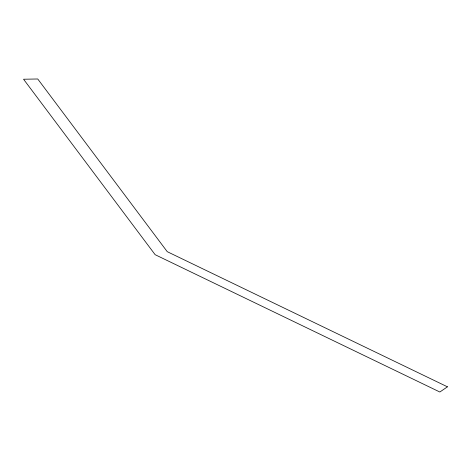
<?xml version="1.0" encoding="UTF-8"?>
<svg xmlns="http://www.w3.org/2000/svg" width="471" height="471" viewBox="0 0 471 471"><rect width="100%" height="100%" fill="white"/><g stroke="black" fill="none" stroke-linecap="round" stroke-linejoin="round"><path stroke-width="0.71" d="M447.45 386.826L439.843 392.013L155.136 254.687L23.55 79.228L37.739 78.987L167.24 251.673L447.45 386.826"/></g></svg>
